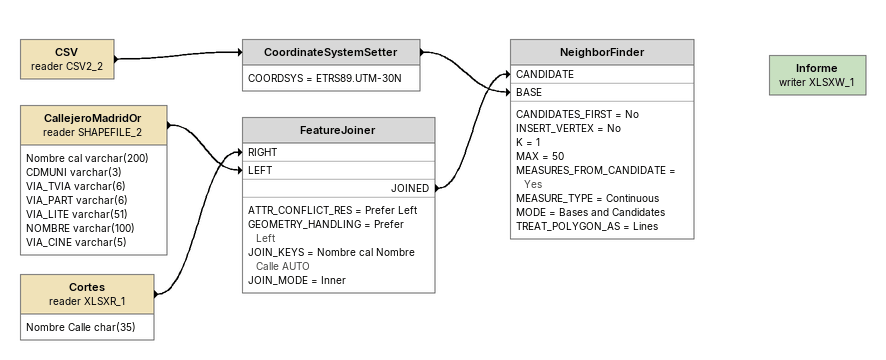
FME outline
CSV (reader CSV2_2)
    -> CoordinateSystemSetter
CoordinateSystemSetter
    COORDSYS = ETRS89.UTM-30N
    -> NeighborFinder [BASE]
CallejeroMadridOr (reader SHAPEFILE_2)
    attributes: Nombre cal varchar(200), CDMUNI varchar(3), VIA_TVIA varchar(6), VIA_PART varchar(6), VIA_LITE varchar(51), NOMBRE varchar(100), VIA_CINE varchar(5)
    -> FeatureJoiner [LEFT]
Cortes (reader XLSXR_1)
    attributes: Nombre Calle char(35)
    -> FeatureJoiner [RIGHT]
FeatureJoiner
    ATTR_CONFLICT_RES = Prefer Left
    GEOMETRY_HANDLING = Prefer Left
    JOIN_KEYS = Nombre cal Nombre Calle AUTO
    JOIN_MODE = Inner
    JOINED -> NeighborFinder [CANDIDATE]
NeighborFinder
    CANDIDATES_FIRST = No
    INSERT_VERTEX = No
    K = 1
    MAX = 50
    MEASURES_FROM_CANDIDATE = Yes
    MEASURE_TYPE = Continuous
    MODE = Bases and Candidates
    TREAT_POLYGON_AS = Lines
Informe (writer XLSXW_1)
